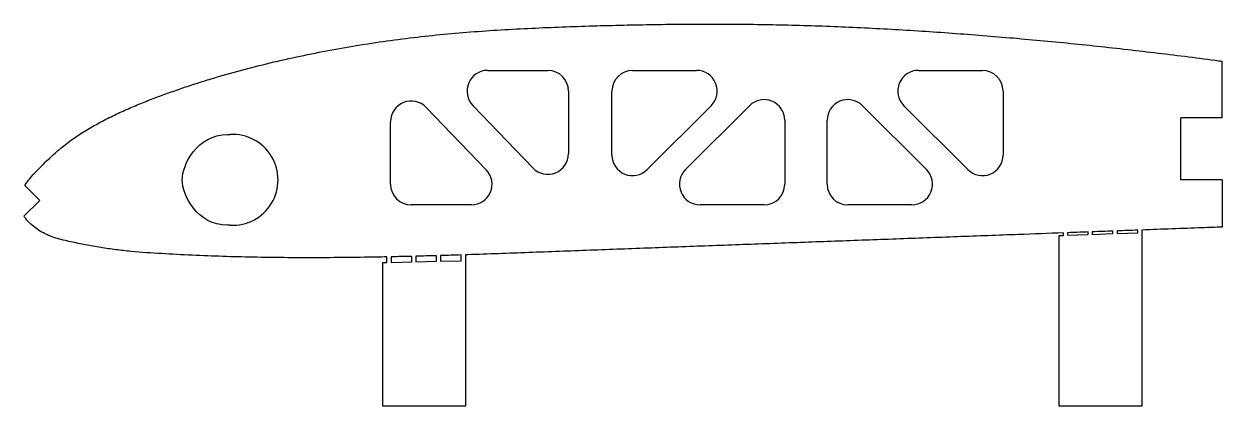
# Model space of a CAD drawing. Header units: millimetres. Extents: x 21.9 to 79.9, y -10 to 8.5.
import ezdxf

# ---------------------------------------------------------------- set-up
doc = ezdxf.new("R2010")
doc.units = ezdxf.units.MM

msp = doc.modelspace()

# ---------------------------------------------------------------- linework, layer by layer
at = {"color": 7, "linetype": 'Continuous', "lineweight": 25}
for p, q in [((79.901, 3.95), (79.901, 6.695)), ((44.352, 6.25), (47.263, 6.25)), ((51.367, 6.25), (54.463, 6.25)), ((65.202, 6.25), (68.299, 6.25)), ((48.263, 5.25), (48.263, 2.221)), ((50.367, 2.153), (50.367, 5.25)), ((69.299, 5.25), (69.299, 2.153)), ((41.37, 4.46), (44.281, 1.432)), ((46.542, 1.528), (43.631, 4.557)), ((55.171, 4.543), (52.074, 1.446)), ((53.927, 1.446), (57.024, 4.543)), ((62.491, 4.543), (65.588, 1.446)), ((67.591, 1.446), (64.495, 4.543)), ((39.649, 0.739), (39.649, 3.767)), ((58.731, 3.835), (58.731, 0.739)), ((60.784, 0.739), (60.784, 3.835)), ((79.901, 3.95), (77.901, 3.95)), ((77.901, 0.95), (77.901, 3.95)), ((21.938, 0.674), (22.662, -0.05)), ((79.901, 0.95), (77.901, 0.95)), ((79.901, 0.95), (79.901, -1.336)), ((22.662, -0.05), (21.901, -0.811)), ((43.56, -0.261), (40.649, -0.261)), ((57.731, -0.261), (54.634, -0.261)), ((64.881, -0.261), (61.784, -0.261)), ((72.019, -1.747), (72.222, -1.739)), ((72.222, -1.739), (72.222, -1.617)), ((72.422, -1.61), (72.422, -1.732)), ((72.422, -1.732), (73.421, -1.695)), ((73.421, -1.695), (73.421, -1.573)), ((73.621, -1.566), (73.621, -1.688)), ((73.621, -1.688), (74.62, -1.651)), ((74.62, -1.651), (74.62, -1.529)), ((74.82, -1.522), (74.82, -1.644)), ((74.82, -1.644), (75.819, -1.607)), ((75.819, -1.607), (75.819, -1.485)), ((76.019, -1.478), (76.019, -10)), ((72.019, -10), (72.019, -1.747)), ((39.471, -3.052), (39.471, -2.78)), ((39.671, -2.776), (39.671, -3.047)), ((40.671, -3.022), (40.671, -2.753)), ((40.871, -2.748), (40.871, -3.017)), ((41.87, -2.992), (41.87, -2.721)), ((42.07, -2.715), (42.07, -2.987)), ((43.07, -2.962), (43.07, -2.685)), ((43.27, -2.679), (43.27, -10)), ((39.27, -3.057), (39.471, -3.052)), ((39.27, -10), (39.27, -3.057)), ((39.671, -3.047), (40.671, -3.022)), ((40.871, -3.017), (41.87, -2.992)), ((42.07, -2.987), (43.07, -2.962)), ((43.27, -10), (39.27, -10)), ((76.019, -10), (72.019, -10))]:
    msp.add_line(p, q, dxfattribs=at)
for centre, radius, start, end in [((44.352, 5.25), 1, 90, 223.8767), ((47.263, 5.25), 1, 0, 90), ((51.367, 5.25), 1, 90, 180), ((54.463, 5.25), 1, 315, 90), ((65.202, 5.25), 1, 90, 225), ((68.299, 5.25), 1, 0, 90), ((40.649, 3.767), 1, 43.8767, 180), ((57.731, 3.835), 1, 360, 135), ((61.784, 3.835), 1, 45, 180), ((32.002, 0.95), 2.2, 266.86371, 93.13629), ((47.263, 2.221), 1, 223.8767, 0), ((51.367, 2.153), 1, 180, 315), ((68.299, 2.153), 1, 225, 0), ((43.56, 0.739), 1, 270, 43.8767), ((54.634, 0.739), 1, 135, 270), ((64.881, 0.739), 1, 270, 45), ((40.649, 0.739), 1, 180, 270), ((57.731, 0.739), 1, 270, 0), ((61.784, 0.739), 1, 180, 270)]:
    msp.add_arc(centre, radius, start, end, dxfattribs=at)
for points, knots in [([(21.938, 0.674), (21.975, 0.732), (22.086, 0.891), (22.287, 1.136), (22.54, 1.408), (22.801, 1.67), (23.065, 1.93), (23.336, 2.183), (23.708, 2.509), (24.195, 2.889), (24.813, 3.3), (25.455, 3.671), (26.113, 4.012), (26.785, 4.326), (27.467, 4.616), (28.156, 4.889), (28.851, 5.146), (29.551, 5.39), (30.255, 5.623), (31.198, 5.919), (32.386, 6.257), (33.824, 6.621), (35.27, 6.946), (36.724, 7.236), (38.184, 7.492), (39.651, 7.711), (41.613, 7.953), (44.074, 8.17), (47.035, 8.33), (49.999, 8.428), (52.963, 8.49), (55.928, 8.503), (58.893, 8.462), (61.856, 8.358), (64.817, 8.2), (67.774, 7.993), (70.729, 7.744), (73.68, 7.453), (76.626, 7.12), (78.698, 6.857), (79.789, 6.71), (79.901, 6.695)], [0.4977977, 0.4977977, 0.4977977, 0.4977977, 0.4988977, 0.5008465, 0.5027953, 0.5047441, 0.506693, 0.5086418, 0.5105906, 0.5144882, 0.5183859, 0.5222835, 0.5261812, 0.5300788, 0.5339764, 0.5378741, 0.5417717, 0.5456693, 0.549567, 0.5534646, 0.5612599, 0.5690552, 0.5768504, 0.5846457, 0.592441, 0.6002363, 0.6080316, 0.6236221, 0.6392127, 0.6548032, 0.6703938, 0.6859843, 0.7015749, 0.7171654, 0.732756, 0.7483465, 0.7639371, 0.7795276, 0.7951182, 0.8107087, 0.8124831, 0.8124831, 0.8124831, 0.8124831]), ([(31.761, -1.25), (30.295, -1.25), (29.561, 0.217), (29.561, 1.683), (30.295, 3.15), (31.761, 3.15)], [0, 0, 0, 0, 0.5, 0.5, 1, 1, 1, 1]), ([(39.471, -2.78), (39.294, -2.783), (38.622, -2.796), (37.456, -2.813), (35.974, -2.822), (34.491, -2.818), (33.009, -2.798), (31.527, -2.761), (30.046, -2.701), (28.565, -2.626), (27.332, -2.545), (26.35, -2.437), (25.616, -2.331), (24.887, -2.195), (24.16, -2.052), (23.437, -1.886), (22.861, -1.651), (22.449, -1.376), (22.166, -1.136), (21.992, -0.938), (21.91, -0.824), (21.901, -0.811)], [0.39475681, 0.39475681, 0.39475681, 0.39475681, 0.39755909, 0.40535437, 0.41314965, 0.42094492, 0.4287402, 0.43653547, 0.44433075, 0.45212603, 0.4599213, 0.46381894, 0.46771658, 0.47161422, 0.47551186, 0.47940949, 0.48330713, 0.48525595, 0.48720477, 0.48915359, 0.48940849, 0.48940849, 0.48940849, 0.48940849]), ([(72.222, -1.617), (71.498, -1.644), (69.787, -1.707), (67.088, -1.806), (64.125, -1.915), (61.162, -2.024), (58.199, -2.132), (55.236, -2.24), (52.273, -2.348), (49.31, -2.459), (46.841, -2.554), (44.866, -2.626), (43.84, -2.661), (43.308, -2.678), (43.27, -2.679)], [0.2224343, 0.2224343, 0.2224343, 0.2224343, 0.2338583, 0.2494488, 0.2650394, 0.2806299, 0.2962205, 0.3118111, 0.3274016, 0.3429922, 0.3585827, 0.366378, 0.3741733, 0.3747742, 0.3747742, 0.3747742, 0.3747742]), ([(73.421, -1.573), (73.285, -1.578), (72.952, -1.591), (72.619, -1.603), (72.422, -1.61)], [0.216124261, 0.216124261, 0.216124261, 0.216124261, 0.218267737, 0.221382596, 0.221382596, 0.221382596, 0.221382596]), ([(79.901, -1.336), (79.58, -1.347), (78.286, -1.395), (76.993, -1.442), (76.019, -1.478)], [0.1820276, 0.1820276, 0.1820276, 0.1820276, 0.18708663, 0.20245259, 0.20245259, 0.20245259, 0.20245259]), ([(40.671, -2.753), (40.587, -2.755), (40.254, -2.763), (39.921, -2.77), (39.671, -2.776)], [0.388447181, 0.388447181, 0.388447181, 0.388447181, 0.389763817, 0.393705249, 0.393705249, 0.393705249, 0.393705249])]:
    msp.add_open_spline(points, degree=3, knots=knots, dxfattribs=at)
for points in [[(31.761, 3.15), (31.781, 3.15), (31.821, 3.149), (31.862, 3.148), (31.882, 3.147)], [(31.882, -1.247), (31.862, -1.248), (31.821, -1.25), (31.781, -1.25), (31.761, -1.25)], [(74.62, -1.529), (74.287, -1.542), (73.954, -1.554), (73.621, -1.566)], [(75.819, -1.485), (75.486, -1.498), (75.153, -1.51), (74.82, -1.522)], [(41.87, -2.721), (41.537, -2.731), (41.204, -2.74), (40.871, -2.748)], [(43.07, -2.685), (42.737, -2.696), (42.404, -2.706), (42.07, -2.715)]]:
    msp.add_open_spline(points, degree=3, dxfattribs=at)

doc.saveas('drawing.dxf')
